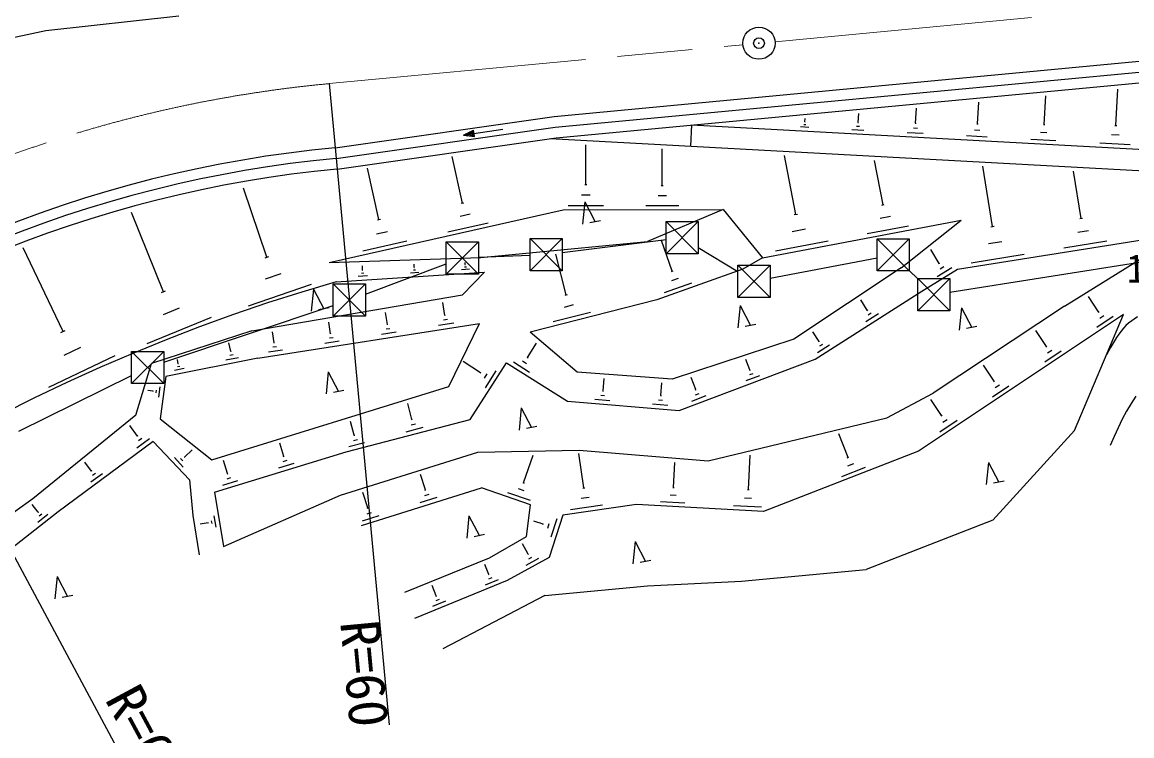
# Model space of a CAD drawing. Units: millimetres, scale not verified. Extents: x 40000 to 680000, y 20000 to 380000.
# Drawn here: x 329168 to 380880, y 238892 to 272128 of the extents above; entities that cross this region are included whole.
import ezdxf
from ezdxf.enums import TextEntityAlignment as Align

# ---------------------------------------------------------------- set-up
doc = ezdxf.new("R2010")
doc.units = ezdxf.units.MM
doc.header["$LTSCALE"] = 1000
doc.header["$PDMODE"] = 32
doc.header["$PDSIZE"] = 500
doc.linetypes.add('CHAIN', pattern=[18.5, 12, -1.5, 3.5, -1.5])
for name, color, linetype, lineweight in [('M-BGD', 7, 'Continuous', 25), ('M-BMK', 2, 'CHAIN', 13), ('M-BMK-ROW', 30, 'Continuous', 25), ('M-BMK-SRVR', 3, 'Continuous', 25)]:
    doc.layers.add(name, color=color, linetype=linetype, lineweight=lineweight)
doc.styles.add('ＭＳ ゴシック', font='')
doc.styles.get('ＭＳ ゴシック').set_extended_font_data('MS Gothic')

msp = doc.modelspace()

# ---------------------------------------------------------------- linework, layer by layer
at = {"layer": 'M-BGD'}
for p, q in [((330270, 271746), (336464, 272427)), ((327516, 271163), (330270, 271746)), ((353967, 267742), (388929, 271031)), ((354014, 267244), (388976, 270533)), ((354060, 266746), (387283, 269872)), ((343468, 269265), (346278, 239397)), ((380140, 267321), (380231, 269010)), ((373689, 267392), (373744, 268400)), ((376794, 267358), (376867, 268693)), ((368131, 267454), (368154, 267874)), ((370807, 267424), (370845, 268127)), ((343749, 266279), (353967, 267742)), ((365594, 267370), (365688, 267365)), ((365636, 267482), (365659, 267481)), ((365647, 267481), (365656, 267639)), ((368114, 267455), (368148, 267453)), ((370783, 267425), (370830, 267423)), ((373659, 267394), (373719, 267390)), ((376758, 267360), (376831, 267356)), ((343796, 265781), (354014, 267244)), ((349728, 266874), (350202, 267094)), ((349728, 266874), (350223, 266946)), ((349728, 266874), (350244, 266797)), ((350219, 266975), (349823, 266918)), ((350227, 266916), (349831, 266859)), ((349917, 266962), (350214, 267005)), ((349935, 266843), (350231, 266886)), ((350210, 267035), (350012, 267006)), ((350236, 266857), (350038, 266828)), ((350107, 267050), (350206, 267064)), ((350244, 266797), (350202, 267094)), ((350223, 266946), (351568, 267139)), ((360368, 267340), (360314, 266352)), ((360368, 267340), (389425, 265765)), ((365446, 267265), (365824, 267244)), ((367835, 267135), (368391, 267105)), ((368052, 267291), (368191, 267283)), ((370408, 266996), (371156, 266955)), ((370701, 267205), (370888, 267195)), ((373181, 266845), (374135, 266794)), ((373554, 267112), (373793, 267099)), ((376628, 267013), (376922, 266997)), ((379939, 266905), (380294, 266886)), ((380095, 267323), (380184, 267318)), ((343843, 265283), (354060, 266746)), ((350141, 266813), (350240, 266827)), ((353781, 266706), (388858, 264805)), ((355434, 264571), (355432, 266417)), ((376168, 266684), (377344, 266620)), ((379385, 266509), (380802, 266432)), ((349692, 263707), (349208, 265875)), ((358998, 264516), (358996, 266224)), ((365222, 263178), (364700, 265920)), ((345796, 262941), (345262, 265330)), ((369287, 263624), (368893, 265693)), ((374390, 262613), (373939, 265418)), ((378519, 262990), (378165, 265189)), ((340577, 261186), (339480, 264402)), ((355383, 264571), (355485, 264571)), ((358950, 264516), (359046, 264516)), ((355230, 264080), (355640, 264081)), ((355390, 263755), (355284, 262717)), ((355390, 263755), (355873, 262830)), ((358806, 264055), (359191, 264055)), ((335760, 259575), (334257, 263258)), ((343479, 260930), (354376, 263388)), ((349633, 263694), (349751, 263720)), ((354376, 263388), (361837, 263398)), ((354617, 263589), (356254, 263591)), ((358231, 263593), (359767, 263595)), ((361837, 263398), (358314, 261907)), ((361837, 263398), (363671, 261153)), ((369227, 263613), (369347, 263636)), ((345732, 262926), (345860, 262955)), ((349002, 262368), (350885, 262788)), ((349582, 263090), (350053, 263195)), ((356118, 262877), (355627, 262783)), ((363671, 261153), (372933, 262915)), ((365145, 263164), (365298, 263193)), ((369156, 263000), (369638, 263092)), ((370130, 260692), (372933, 262915)), ((378456, 262979), (378582, 263000)), ((320658, 262366), (334873, 235948)), ((345677, 262270), (346188, 262384)), ((365055, 262383), (365669, 262500)), ((368543, 262284), (370471, 262651)), ((374313, 262601), (374468, 262626)), ((378365, 262347), (378867, 262427)), ((345047, 261484), (347093, 261941)), ((350550, 261162), (358314, 261907)), ((359464, 260533), (358956, 261962)), ((364274, 261472), (366730, 261939)), ((372751, 260622), (382096, 262108)), ((374200, 261820), (374820, 261920)), ((377708, 261623), (379717, 261946)), ((377744, 258895), (382555, 261893)), ((331071, 257729), (329214, 261613)), ((340485, 261155), (340669, 261218)), ((343479, 260930), (350550, 261162)), ((354520, 259436), (354039, 261325)), ((363671, 261153), (362760, 260633)), ((371906, 260895), (371514, 261537)), ((373391, 260928), (375868, 261326)), ((345033, 260578), (345020, 260780)), ((347431, 260708), (347455, 260710)), ((347443, 260709), (347433, 260859)), ((349649, 260611), (350009, 260634)), ((349777, 260728), (349867, 260733)), ((349804, 260838), (349827, 260839)), ((349815, 260838), (349809, 260937)), ((362760, 260633), (358740, 259202)), ((370130, 260692), (365124, 257360)), ((371817, 260286), (372489, 260696)), ((371885, 260882), (371927, 260908)), ((371946, 260641), (372114, 260744)), ((340510, 260180), (341245, 260430)), ((343806, 260037), (350712, 260479)), ((344833, 260303), (345267, 260331)), ((344987, 260444), (345096, 260451)), ((345020, 260577), (345047, 260579)), ((347260, 260458), (347657, 260484)), ((347401, 260587), (347500, 260593)), ((349692, 259429), (350712, 260479)), ((359424, 260519), (359504, 260548)), ((359441, 260095), (359759, 260208)), ((371090, 259608), (372751, 260622)), ((335666, 259536), (335854, 259613)), ((339709, 258922), (342647, 259925)), ((342742, 259701), (342635, 258662)), ((342742, 259701), (343224, 258775)), ((359099, 259542), (360373, 259996)), ((366125, 256435), (371090, 259608)), ((339864, 257748), (349692, 259429)), ((358740, 259202), (352838, 257698)), ((354467, 259422), (354574, 259450)), ((368554, 258716), (368247, 259198)), ((379332, 258634), (378855, 259351)), ((335753, 258520), (336503, 258827)), ((343470, 258822), (342979, 258728)), ((346190, 258046), (346102, 258612)), ((348861, 258475), (348769, 259068)), ((353921, 258181), (355647, 258621)), ((354437, 258863), (354868, 258973)), ((362629, 258930), (362523, 257892)), ((362629, 258930), (363112, 258004)), ((368536, 258704), (368573, 258727)), ((368593, 258495), (368738, 258588)), ((377744, 258895), (371630, 254847)), ((372936, 258828), (372830, 257790)), ((372936, 258828), (373419, 257902)), ((379308, 258618), (379356, 258650)), ((334994, 257160), (337997, 258385)), ((340157, 256478), (350476, 258089)), ((343538, 257620), (343454, 258159)), ((346212, 258050), (346169, 258043)), ((349283, 258105), (348573, 257994)), ((348983, 258276), (348806, 258249)), ((348884, 258479), (348839, 258472)), ((349054, 255162), (350476, 258089)), ((363358, 258051), (362866, 257957)), ((368487, 258181), (369068, 258553)), ((380488, 258507), (370932, 252146)), ((378216, 253117), (380488, 258507)), ((379256, 257927), (380014, 258432)), ((379389, 258344), (379578, 258470)), ((380722, 258113), (380603, 257999)), ((381150, 258409), (380722, 258113)), ((330974, 257683), (331168, 257776)), ((339864, 257748), (335199, 256226)), ((340905, 257198), (340826, 257710)), ((343559, 257624), (343517, 257617)), ((346600, 257686), (345910, 257579)), ((346309, 257853), (346136, 257826)), ((355035, 255824), (352838, 257698)), ((366304, 257260), (366015, 257712)), ((373664, 257949), (373173, 257855)), ((376899, 257024), (376404, 257768)), ((380275, 257597), (380174, 257448)), ((380380, 257740), (380275, 257597)), ((380489, 257874), (380380, 257740)), ((380603, 257999), (380489, 257874)), ((338885, 256797), (338805, 257198)), ((341017, 257015), (340855, 256990)), ((340926, 257201), (340885, 257194)), ((343936, 257270), (343266, 257166)), ((343653, 257432), (343486, 257406)), ((352723, 256517), (353141, 257180)), ((365124, 257360), (359461, 255497)), ((366239, 256745), (366799, 257103)), ((366286, 257249), (366321, 257271)), ((366341, 257047), (366481, 257137)), ((376875, 257008), (376923, 257040)), ((379979, 257133), (379885, 256970)), ((380075, 257293), (379979, 257133)), ((380174, 257448), (380075, 257293)), ((330411, 255131), (333508, 256612)), ((331128, 256615), (331902, 256986)), ((339252, 256501), (338660, 256383)), ((338994, 256634), (338847, 256604)), ((338904, 256800), (338867, 256793)), ((341292, 256858), (340641, 256756)), ((352699, 256532), (352746, 256502)), ((376822, 256307), (377591, 256819)), ((376957, 256730), (377149, 256858)), ((379793, 256805), (379700, 256638)), ((379885, 256970), (379793, 256805)), ((334463, 253832), (335199, 256226)), ((340157, 256478), (335864, 255620)), ((336716, 255994), (336271, 255905)), ((336440, 256217), (336399, 256423)), ((336522, 256094), (336411, 256072)), ((336454, 256220), (336426, 256214)), ((350533, 255804), (349718, 256326)), ((350041, 253621), (351737, 256270)), ((351737, 256270), (354584, 254473)), ((352060, 256302), (352814, 255827)), ((352486, 256350), (352674, 256231)), ((359789, 254045), (366125, 256435)), ((363084, 255930), (362900, 256418)), ((374463, 255405), (373965, 256153)), ((335864, 255620), (335599, 253647)), ((343433, 255851), (343327, 254812)), ((343433, 255851), (343916, 254925)), ((350517, 255780), (350549, 255829)), ((350707, 255554), (350833, 255751)), ((350754, 255106), (351260, 255896)), ((359461, 255497), (355035, 255824)), ((356241, 254956), (356289, 255531)), ((360555, 255014), (360343, 255577)), ((362913, 255437), (363538, 255673)), ((363065, 255923), (363104, 255938)), ((363077, 255713), (363233, 255772)), ((335272, 254945), (335022, 254979)), ((335270, 254930), (335274, 254960)), ((335411, 254864), (335428, 254986)), ((335534, 254660), (335600, 255151)), ((338003, 251745), (349054, 255162)), ((344161, 254972), (343670, 254878)), ((356220, 254958), (356263, 254955)), ((358935, 254741), (358984, 255332)), ((360534, 255006), (360576, 255022)), ((374385, 254684), (375157, 255199)), ((374438, 255389), (374487, 255421)), ((374520, 255109), (374713, 255238)), ((354584, 254473), (359789, 254045)), ((355861, 254569), (356554, 254512)), ((356138, 254755), (356311, 254741)), ((358830, 254537), (359006, 254523)), ((358913, 254743), (358957, 254740)), ((360369, 254478), (361049, 254734)), ((360547, 254778), (360717, 254842)), ((369461, 253697), (371630, 254847)), ((372015, 253805), (371513, 254560)), ((381067, 254713), (380843, 254376)), ((347334, 253630), (347144, 254363)), ((352429, 254172), (352322, 253134)), ((352429, 254172), (352911, 253247)), ((358548, 254348), (359253, 254290)), ((380632, 254015), (380432, 253633)), ((380843, 254376), (380632, 254015)), ((334463, 253832), (329667, 249927)), ((335599, 253647), (338003, 251745)), ((344267, 252124), (350041, 253621)), ((344643, 252893), (344476, 253538)), ((347297, 253368), (347494, 253419)), ((347310, 253624), (347359, 253636)), ((361141, 251693), (369461, 253697)), ((371934, 253053), (372740, 253590)), ((371990, 253788), (372041, 253822)), ((372076, 253496), (372277, 253630)), ((380432, 253633), (380240, 253237)), ((334539, 252855), (334178, 253342)), ((344621, 252887), (344666, 252899)), ((347063, 253056), (347850, 253260)), ((353157, 253294), (352666, 253200)), ((367657, 251853), (367229, 252956)), ((374403, 248933), (378216, 253117)), ((380240, 253237), (380053, 252830)), ((335270, 252602), (330847, 249325)), ((335094, 252720), (334507, 252285)), ((334558, 252869), (334521, 252841)), ((334743, 252733), (334596, 252624)), ((335270, 252602), (336960, 250815)), ((341359, 251907), (341172, 252516)), ((344394, 252364), (345119, 252552)), ((344609, 252652), (344790, 252699)), ((380053, 252830), (379869, 252418)), ((336261, 251846), (336677, 251405)), ((336720, 251889), (336746, 251862)), ((336733, 251876), (337091, 252214)), ((338124, 250242), (344267, 252124)), ((341337, 251900), (341381, 251914)), ((344003, 250104), (350402, 252108)), ((350402, 252108), (355131, 252198)), ((352531, 250677), (352984, 251970)), ((355341, 250435), (355110, 252046)), ((355131, 252198), (361141, 251693)), ((363011, 250361), (363099, 251968)), ((370932, 252146), (363714, 249343)), ((367622, 251840), (367691, 251867)), ((332399, 251223), (332089, 251641)), ((336549, 251806), (336653, 251696)), ((338741, 251102), (338555, 251707)), ((341135, 251374), (341843, 251591)), ((341335, 251667), (341512, 251722)), ((359524, 250452), (359587, 251615)), ((367361, 250974), (368468, 251404)), ((367647, 251467), (367924, 251575)), ((374197, 251627), (374090, 250589)), ((374197, 251627), (374680, 250701)), ((332906, 251099), (332369, 250701)), ((332416, 251235), (332382, 251210)), ((332585, 251111), (332451, 251012)), ((336960, 250815), (337114, 249156)), ((338717, 250864), (338893, 250918)), ((338719, 251096), (338763, 251109)), ((347963, 250347), (347738, 251064)), ((338518, 250572), (339222, 250788)), ((344975, 248683), (350579, 250440)), ((347938, 250339), (347987, 250354)), ((352854, 249643), (350579, 250440)), ((352288, 250408), (352552, 250315)), ((352498, 250689), (352564, 250666)), ((355294, 250428), (355387, 250441)), ((359488, 250454), (359559, 250450)), ((362971, 250363), (363052, 250359)), ((374925, 250748), (374434, 250654)), ((329667, 249927), (322199, 244607)), ((338124, 250242), (338543, 247710)), ((338543, 247710), (344003, 250104)), ((345269, 249502), (345044, 250221)), ((347718, 249752), (348503, 249999)), ((347938, 250080), (348135, 250142)), ((351783, 250230), (352836, 249861)), ((355218, 249958), (355593, 250012)), ((358923, 249806), (360051, 249744)), ((359364, 250121), (359646, 250105)), ((362828, 249982), (363152, 249964)), ((330847, 249325), (323821, 243805)), ((329910, 249303), (329632, 249657)), ((329925, 249314), (329896, 249291)), ((345244, 249495), (345293, 249510)), ((345244, 249236), (345441, 249298)), ((352674, 248170), (352854, 249643)), ((357802, 249667), (354357, 249174)), ((354719, 249427), (356219, 249642)), ((363714, 249343), (357802, 249667)), ((362321, 249620), (363616, 249549)), ((330370, 249205), (329897, 248833)), ((330081, 249207), (329963, 249114)), ((337114, 249156), (337418, 247318)), ((337829, 248816), (337468, 248756)), ((337826, 248832), (337831, 248799)), ((337977, 248909), (337999, 248776)), ((338104, 249135), (338192, 248602)), ((345024, 248908), (345809, 249154)), ((349991, 249139), (349884, 248100)), ((349991, 249139), (350473, 248213)), ((353441, 248753), (353008, 248892)), ((353433, 248726), (353450, 248780)), ((353665, 248562), (353734, 248777)), ((354357, 249174), (353721, 247198)), ((353819, 248156), (354096, 249017)), ((374403, 248933), (368499, 246644)), ((350719, 248260), (350228, 248166)), ((350952, 247180), (352674, 248170)), ((352751, 247353), (352487, 247832)), ((357735, 247935), (357628, 246897)), ((357735, 247935), (358217, 247009)), ((353721, 247198), (351774, 246127)), ((352732, 247343), (352769, 247363)), ((352774, 247136), (352922, 247217)), ((346995, 245586), (350952, 247180)), ((350918, 246410), (350728, 246874)), ((352651, 246838), (353239, 247162)), ((358463, 247056), (357972, 246963)), ((330796, 246312), (330689, 245273)), ((330796, 246312), (331278, 245386)), ((350767, 245930), (351364, 246175)), ((350899, 246403), (350937, 246418)), ((350917, 246201), (351066, 246262)), ((362696, 246087), (368499, 246644)), ((351774, 246127), (347458, 244357)), ((348466, 245410), (348271, 245885)), ((353520, 245419), (358308, 245881)), ((358308, 245881), (362696, 246087)), ((331524, 245433), (331033, 245339)), ((348312, 244923), (348917, 245171)), ((348447, 245402), (348485, 245418)), ((348465, 245198), (348616, 245260)), ((353520, 245419), (348776, 242941))]:
    msp.add_line(p, q, dxfattribs=at)
for points in [[(343749, 266279), (342670, 266167), (341592, 266034), (340518, 265881), (339447, 265708), (338379, 265514), (337315, 265300), (336255, 265066), (335200, 264812), (334150, 264537), (333106, 264243), (332067, 263929), (331035, 263595), (330008, 263241), (328989, 262868), (327977, 262476), (326973, 262064), (325977, 261634), (324989, 261184), (324010, 260716), (323040, 260230), (322080, 259725)], [(343796, 265781), (342726, 265670), (341658, 265539), (340593, 265387), (339531, 265215), (338473, 265023), (337418, 264811), (336368, 264579), (335322, 264327), (334281, 264055), (333246, 263763), (332216, 263451), (331193, 263120), (330176, 262770), (329166, 262400), (328163, 262011), (327167, 261604), (326180, 261177), (325201, 260731), (324230, 260267), (323269, 259785), (322317, 259284)], [(343843, 265283), (342782, 265173), (341724, 265043), (340668, 264893), (339616, 264722), (338567, 264532), (337522, 264322), (336480, 264092), (335444, 263842), (334412, 263572), (333386, 263283), (332366, 262974), (331351, 262646), (330343, 262299), (329342, 261932), (328348, 261547), (327361, 261143), (326383, 260720), (325412, 260278), (324450, 259818), (323497, 259340), (322554, 258844)], [(343806, 260037), (342199, 259559), (340601, 259051), (339014, 258510), (337437, 257939), (335873, 257337), (334320, 256704), (332780, 256041), (331253, 255348), (329740, 254625), (328242, 253872)]]:
    msp.add_lwpolyline(points, dxfattribs=at)
at = {"layer": 'M-BMK'}
for p, q in [((364253, 271221), (398509, 274444)), ((343468, 269265), (362760, 271080))]:
    msp.add_line(p, q, dxfattribs=at)
msp.add_arc((349088, 209529), 60000, 95.37437, 118.28277, dxfattribs=at)
at = {"layer": 'M-BMK-ROW'}
for p, q in [((359176, 261345), (359176, 262845)), ((359176, 262845), (360676, 262845)), ((360676, 262845), (359176, 261345)), ((360676, 261345), (359176, 262845)), ((360676, 262845), (360676, 261345)), ((348933, 260400), (348933, 261900)), ((348933, 261900), (350433, 261900)), ((350433, 261900), (348933, 260400)), ((350433, 260400), (348933, 261900)), ((350433, 261900), (350433, 260400)), ((352837, 260553), (352837, 262053)), ((352837, 262053), (354337, 262053)), ((354337, 262053), (352837, 260553)), ((354337, 260553), (352837, 262053)), ((354337, 262053), (354337, 260553)), ((354337, 261396), (359176, 262001)), ((369007, 260543), (369007, 262043)), ((369007, 262043), (370507, 262043)), ((370507, 262043), (369007, 260543)), ((370507, 260543), (369007, 262043)), ((370507, 262043), (370507, 260543)), ((350433, 261179), (352837, 261273)), ((360676, 261345), (359176, 261345)), ((360676, 261639), (362523, 260516)), ((364023, 260202), (369007, 261150)), ((345166, 259466), (348933, 260870)), ((362523, 259310), (362523, 260810)), ((362523, 260810), (364023, 260810)), ((364023, 260810), (362523, 259310)), ((364023, 259310), (362523, 260810)), ((364023, 260810), (364023, 259310)), ((372405, 259555), (381448, 260978)), ((350433, 260400), (348933, 260400)), ((354337, 260553), (352837, 260553)), ((370507, 260543), (369007, 260543)), ((370507, 260559), (370905, 260171)), ((370905, 258687), (370905, 260187)), ((370905, 260187), (372405, 260187)), ((372405, 260187), (370905, 258687)), ((372405, 258687), (370905, 260187)), ((372405, 260187), (372405, 258687)), ((343666, 258436), (343666, 259936)), ((343666, 259936), (345166, 259936)), ((345166, 259936), (343666, 258436)), ((345166, 258436), (343666, 259936)), ((345166, 259936), (345166, 258436)), ((364023, 259310), (362523, 259310)), ((335768, 256298), (343666, 258936)), ((372405, 258687), (370905, 258687)), ((345166, 258436), (343666, 258436)), ((334268, 255298), (334268, 256798)), ((334268, 256798), (335768, 256798)), ((335768, 256798), (334268, 255298)), ((335768, 255298), (334268, 256798)), ((335768, 256798), (335768, 255298)), ((329012, 253085), (334268, 255678)), ((335768, 255298), (334268, 255298))]:
    msp.add_line(p, q, dxfattribs=at)
at = {"layer": 'M-BMK-SRVR'}
msp.add_circle((363506, 271151), 750, dxfattribs=at)
msp.add_point((363506, 271151), dxfattribs=at)

# ---------------------------------------------------------------- texts
at = {"layer": 'M-BGD', "style": 'ＭＳ ゴシック'}
msp.add_text('110', height=1320, rotation=1.473, dxfattribs=at).set_placement((380657, 259593), align=Align.BOTTOM_LEFT)
msp.add_text('R=60', height=1833, rotation=275.374, dxfattribs=at).set_placement((346278, 239397), align=Align.TOP_RIGHT)
msp.add_text('R=60', height=1833, rotation=298.283, dxfattribs=at).set_placement((334873, 235948), align=Align.BOTTOM_RIGHT)

doc.saveas('drawing.dxf')
